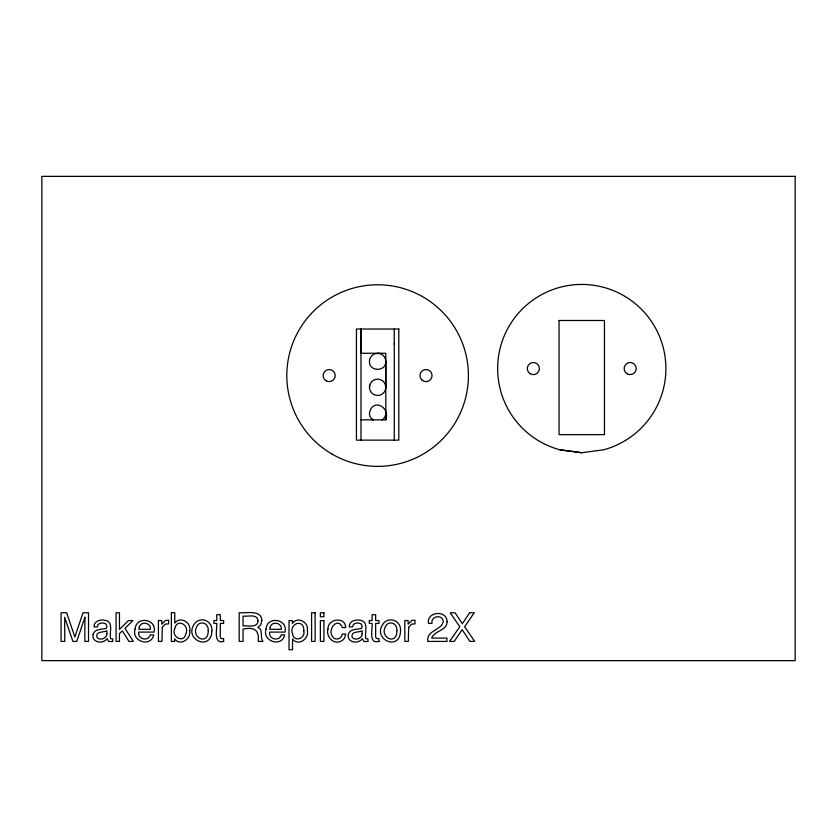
<?xml version="1.0" encoding="UTF-8"?>
<svg xmlns="http://www.w3.org/2000/svg" width="837" height="837" viewBox="0 0 837 837"><rect width="100%" height="100%" fill="white"/><g stroke="black" fill="none" stroke-linecap="round" stroke-linejoin="round"><path stroke-width="1.26" d="M360.977 419.839L385.794 419.85C390.544 406.562 372.141 397.795 369.452 413.196A8.171 8.171 0 0 0 371.848 418.971L372.988 419.912L371.848 418.971M385.794 361.427C386.192 371.921 369.054 371.921 369.452 361.427A8.171 8.171 0 0 1 375.51 353.538L379.736 353.538A8.171 8.171 0 0 1 385.794 361.427L385.794 387.311A8.171 8.171 0 0 1 373.532 394.384A8.171 8.171 0 0 1 373.532 380.228A8.171 8.171 0 0 1 385.794 387.311L385.512 385.198M394.269 344.352L394.269 343.505M369.452 387.311L369.724 385.198M383.398 418.971L382.247 419.912L383.398 418.971A8.171 8.171 0 0 0 385.794 413.196M581.778 452.723L603.582 449.814A84.129 84.129 0 0 0 650.663 320.289A84.129 84.129 0 0 0 512.84 320.33A84.129 84.129 0 0 0 560.005 449.825L581.778 452.723L560.005 449.846M377.539 353.256L379.736 353.538M394.269 329.025L394.269 440.136M385.794 419.839L385.794 353.266L360.977 353.245L360.977 329.025L360.977 440.136M559.064 320.498L559.064 434.644L604.46 434.644L604.46 320.498L559.064 320.498M84.914 617.256L84.83 641.414L88.523 641.414L88.523 612.778L83.02 612.778L74.849 636.988L66.625 612.778L61.07 612.778L61.07 641.414L64.773 641.414L64.669 617.256L72.903 641.414L76.742 641.414L84.914 617.256M303.81 630.847C305.913 638.589 293.599 642.69 292.563 633.944C288.619 623.157 304.344 618.166 303.81 630.847M174.692 628.859C171.062 636.957 183.899 643.632 185.804 634.09C190.02 624.779 176.753 617.79 174.692 628.859M189.748 630.575C191.391 638.872 180.06 646.708 174.598 638.746L174.598 641.414L171.365 641.414L171.365 612.674L174.776 612.674L174.776 623.073C180.101 615.98 191.401 622.289 189.748 630.575M211.876 630.533C211.73 652.379 182.131 639.133 195.094 623.052A8.621 8.621 0 0 1 200.127 620.123C206.415 618.553 212.577 624.14 211.876 630.533M327.978 628.953C325.708 636.79 333.817 645.337 341.506 640.943A7.167 7.167 0 0 0 344.666 637.616L345.681 634.027L342.27 634.027C341.862 637.166 338.943 639.719 335.721 638.882A4.3 4.3 0 0 1 332.875 636.873C326.399 629.78 338.378 616.105 342.27 627.551L345.681 627.551C345.545 616.377 327.633 618.459 327.978 628.953M400.536 630.533C400.379 652.379 370.781 639.133 383.744 623.052A8.621 8.621 0 0 1 388.786 620.123C395.064 618.553 401.237 624.14 400.536 630.533M135.134 628.974C130.917 641.299 151.005 647.901 153.736 634.864L150.283 634.864C148.588 641.812 137.299 639.499 138.722 632.092L154.029 632.092C157.377 618.825 135.96 615.655 135.134 628.974M266.072 628.974C261.855 641.299 281.954 647.901 284.674 634.864L281.232 634.864C279.527 641.812 268.238 639.499 269.671 632.092L284.967 632.092C288.326 618.825 266.898 615.655 266.072 628.974M307.388 630.512C309.23 638.746 298.307 646.666 292.521 639.07L292.521 649.742L289.006 649.742L289.006 620.635L292.416 620.635L292.416 623.398C297.501 615.927 308.937 622.247 307.388 630.512M257.932 620.866C258.005 628.284 247.375 625.375 243.054 625.898L243.054 616.105C247.365 616.775 257.744 613.469 257.932 620.866M93.095 634.561C91.463 642.607 103.265 644.542 107.084 638.652L108.747 641.54L112.733 641.508L112.733 638.924L110.641 638.704C108.977 633.117 114.062 622.1 105.483 620.374C100.817 619.098 93.66 620.96 94.058 626.913L97.333 626.913C97.416 622.697 102.805 622.247 105.724 623.795L107 626.4L106.163 628.43C101.811 629.591 94.267 628.723 93.095 634.561M348.338 634.561C346.706 642.607 358.498 644.542 362.316 638.652L363.99 641.54L367.966 641.508L367.966 638.924L365.874 638.704C364.21 633.117 369.295 622.1 360.726 620.374C356.049 619.098 348.903 620.96 349.291 626.913L352.565 626.913C352.659 622.697 358.037 622.247 360.967 623.795L362.243 626.4L361.396 628.43C357.043 629.591 349.51 628.723 348.338 634.561M447.073 621.765C447.031 630.878 434.257 630.512 431.683 638.097L446.937 638.097L446.937 641.414L427.77 641.414C426.295 630.292 440.994 630.512 443.191 621.922C443.328 613.992 430.396 615.729 432.018 623.398L428.45 623.398C426.493 611.24 447.282 609.807 447.073 621.765M208.214 630.638C208.539 646.446 189.382 637.177 197.49 625.448A4.771 4.771 0 0 1 200.671 623.146C205.232 621.839 208.8 626.306 208.214 630.638M396.864 630.638C397.188 646.446 378.042 637.177 386.139 625.448A4.771 4.771 0 0 1 389.32 623.146C393.892 621.839 397.449 626.306 396.864 630.638M261.866 620.499L260.809 624.705L257.827 627.342C263.268 629.319 260.234 636.089 262.201 640.138L262.964 641.414L258.204 641.414C259.47 630.219 254.354 626.61 243.054 629.131L243.054 641.414L239.173 641.414L239.173 612.778C245.942 613.427 261.458 609.305 261.866 620.499M106.906 633.619C107.188 638.39 99.613 641.226 96.925 637.219C95.324 631.014 103.537 632.646 106.906 630.795L106.906 633.619M362.139 633.619C362.421 638.39 354.846 641.226 352.168 637.219C350.557 631.014 358.77 632.646 362.139 630.795L362.139 633.619M162.305 627.311L161.949 641.414L158.434 641.414L158.434 620.531L161.771 620.531L161.771 624.14L165.496 620.447L168.593 620.165L168.593 623.868L165.098 624.193L162.305 627.311M408.665 627.311L408.31 641.414L404.805 641.414L404.805 620.531L408.132 620.531L408.132 624.14L411.867 620.447L414.964 620.165L414.964 623.868L411.459 624.193L408.665 627.311M139.308 626.85L138.816 629.309L150.419 629.309C151.11 622.822 141.317 620.751 139.308 626.85M270.246 626.85L269.765 629.309L281.368 629.309C282.048 622.822 272.266 620.751 270.246 626.85M469.609 612.778L462.359 623.732L455.046 612.778L450.191 612.778L459.806 626.735L449.542 641.414L454.229 641.414L462.16 629.644L469.881 641.414L474.694 641.414L464.619 626.735L474.234 612.778L469.609 612.778M128.469 620.531L119.461 629.403L119.461 612.778L116.092 612.778L116.092 641.414L119.461 641.414L119.461 633.578L122.401 630.889L128.919 641.414L133.397 641.414L124.954 628.357L132.957 620.531L128.469 620.531M223.636 641.414C212.985 644.5 217.285 628.713 216.752 623.398L213.927 623.398L213.927 620.531L216.752 620.531L216.752 614.703L220.298 614.703L220.298 620.531L223.636 620.531L223.636 623.398L220.298 623.398L220.298 637.03L221.041 638.495L223.636 638.652L223.636 641.414M378.983 641.414C368.332 644.5 372.632 628.713 372.109 623.398L369.274 623.398L369.274 620.531L372.109 620.531L372.109 614.703L375.656 614.703L375.656 620.531L378.983 620.531L378.983 623.398L375.656 623.398L375.656 637.03L376.388 638.495L378.983 638.652L378.983 641.414M795.15 176.366L41.85 176.366L41.85 660.634L795.15 660.634L795.15 176.366M398.81 329.025L356.436 329.025L356.436 440.136L398.81 440.136L398.81 329.025M315.099 612.778L311.584 612.778L311.584 641.414L315.099 641.414L315.099 612.778M323.929 612.778L320.362 612.778L320.362 616.754L323.929 616.754L323.929 612.778M323.929 620.635L320.362 620.635L320.362 641.414L323.929 641.414L323.929 620.635M326.148 380.814A6.047 6.047 0 0 0 335.229 375.572A6.047 6.047 0 0 0 326.148 370.331A6.047 6.047 0 0 0 326.148 380.814M421.733 379.852A6.047 6.047 0 0 0 431.861 377.142A6.047 6.047 0 0 0 424.443 369.724A6.047 6.047 0 0 0 421.733 379.852M332.205 454.188A90.783 90.783 0 0 0 468.406 375.593A90.783 90.783 0 0 0 332.237 296.936A90.783 90.783 0 0 0 332.205 454.188M530.313 373.794A6.047 6.047 0 0 0 539.394 368.552A6.047 6.047 0 0 0 530.313 363.31A6.047 6.047 0 0 0 530.313 373.794M627.154 373.794A6.047 6.047 0 0 0 636.235 368.552A6.047 6.047 0 0 0 627.154 363.31A6.047 6.047 0 0 0 627.154 373.794"/></g></svg>
